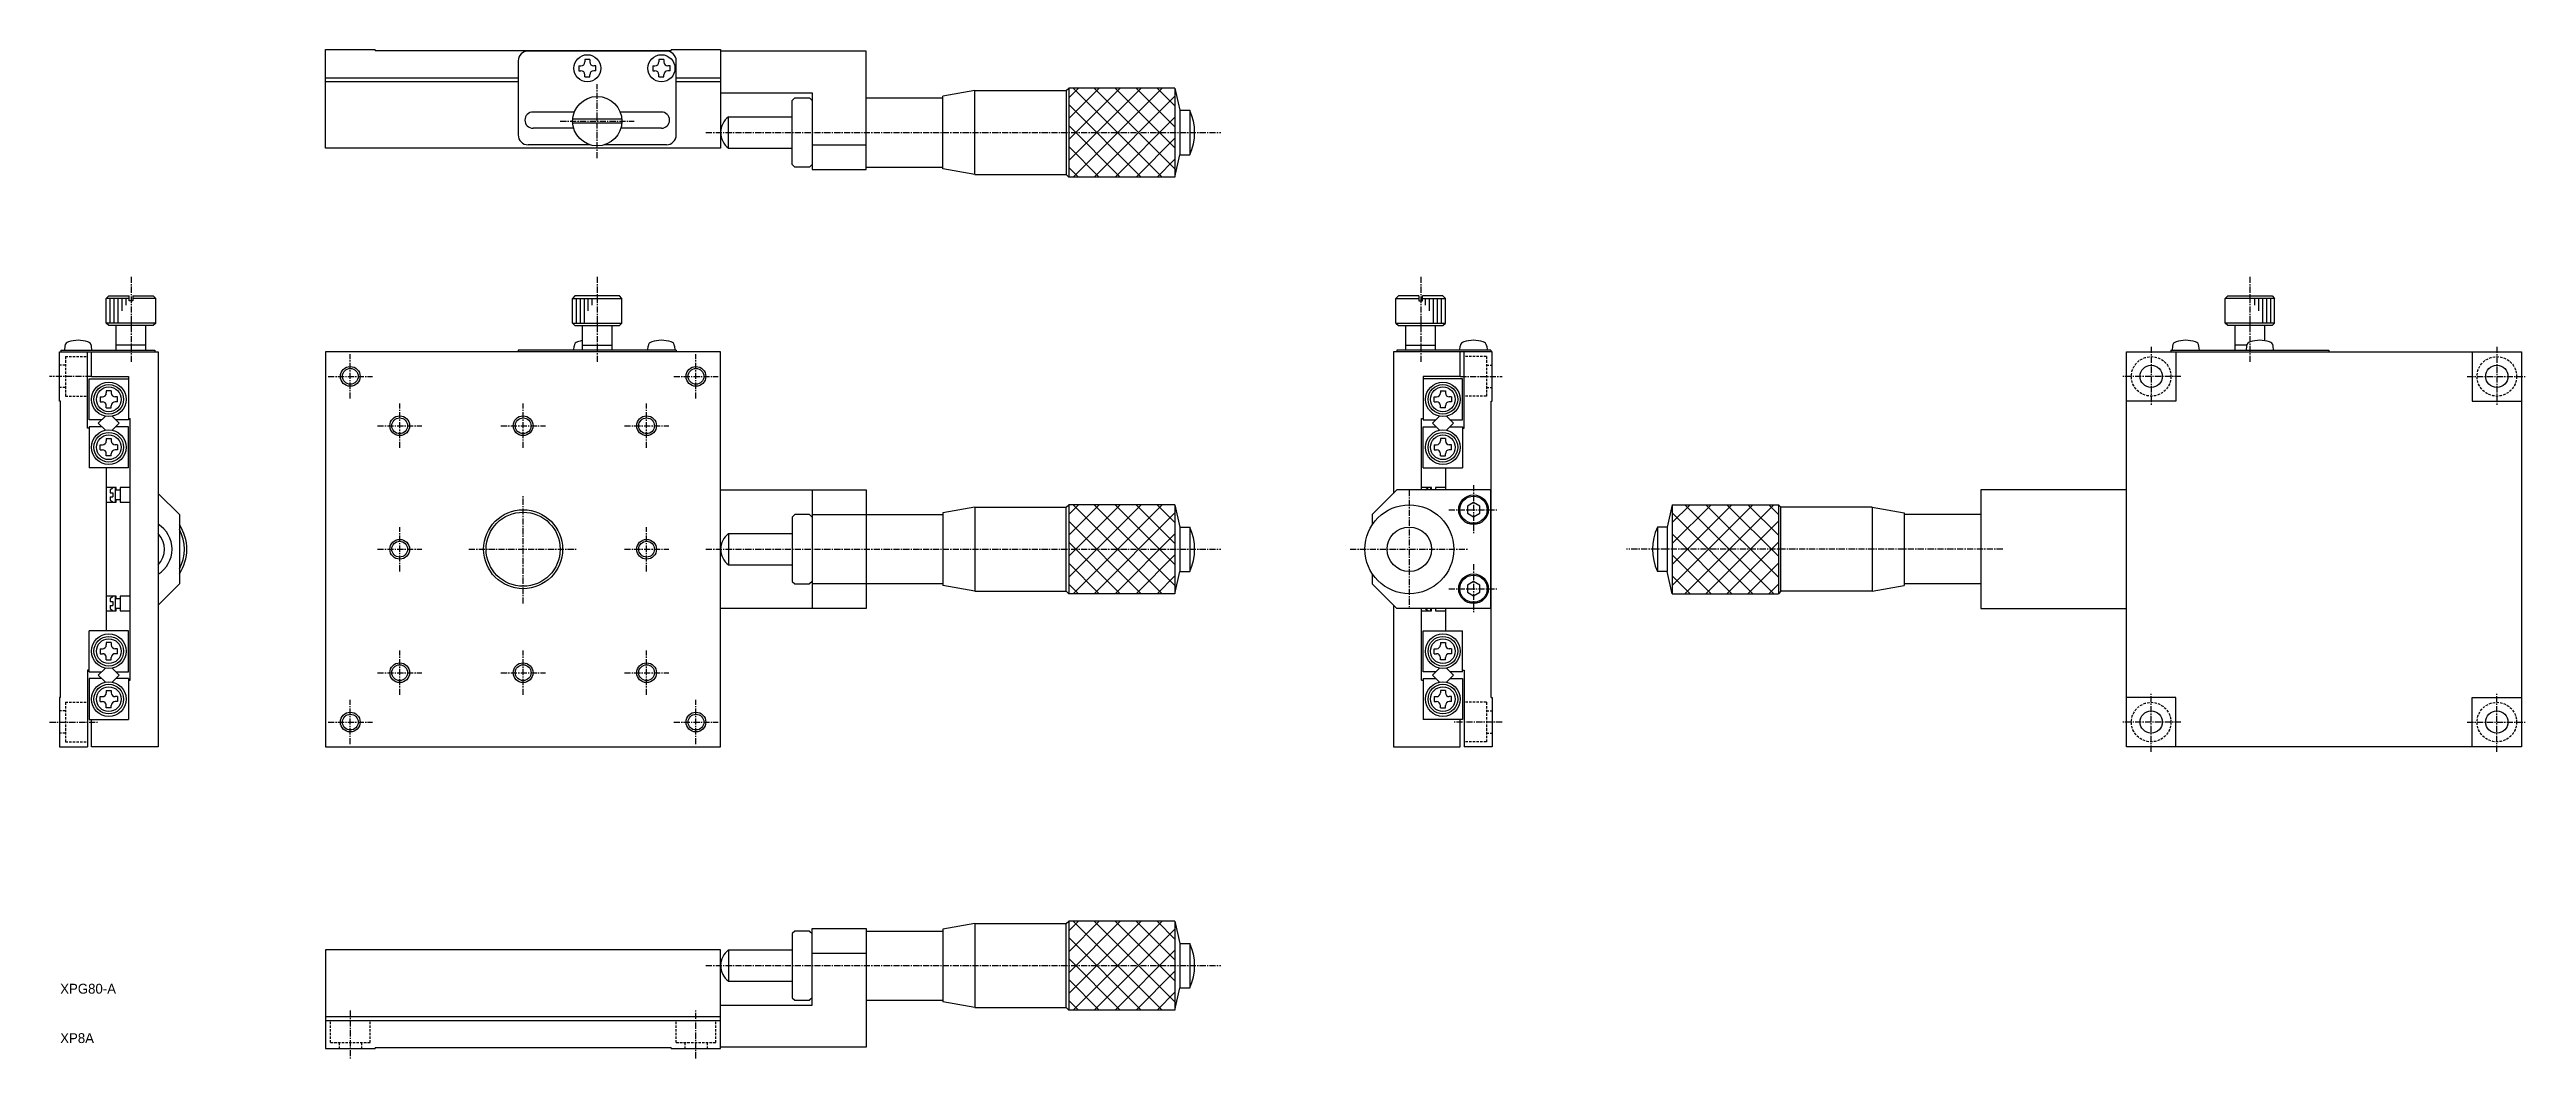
# Model space of a CAD drawing. Extents: x -237 to 265, y -12 to 192.
import ezdxf

# ---------------------------------------------------------------- set-up
doc = ezdxf.new("R2010")
doc.units = 0
doc.linetypes.add('CENTER', pattern=[2, 1.25, -0.25, 0.25, -0.25])
doc.linetypes.add('DASHED', pattern=[0.75, 0.5, -0.25])
doc.layers.get('0').update_dxf_attribs({"linetype": 'CONTINUOUS'})
doc.layers.add('CENTER', color=1, linetype='CENTER')

msp = doc.modelspace()

# ---------------------------------------------------------------- linework, layer by layer
at = {"color": 7, "linetype": 'CONTINUOUS'}
for p, q in [((-180.95, 172.47), (-180.95, 192.47)), ((-180.95, 192.47), (-170.95, 192.47)), ((-170.95, 192.27), (-170.95, 192.47)), ((-170.95, 192.27), (-110.95, 192.27)), ((-111.95, 192.17), (-139.95, 192.17)), ((-110.95, 192.47), (-100.95, 192.47)), ((-110.95, 192.47), (-110.95, 192.27)), ((-100.95, 192.47), (-100.95, 172.47)), ((-71.45, 192.17), (-100.95, 192.17)), ((-71.45, 168.17), (-71.45, 192.17)), ((-180.95, 186.77), (-141.95, 186.77)), ((-180.95, 185.97), (-141.95, 185.97)), ((-141.95, 190.17), (-141.95, 175.17)), ((-129.7, 189.17), (-129.7, 188.17)), ((-129.7, 189.17), (-129.25, 189.17)), ((-129.7, 188.17), (-129.25, 188.17)), ((-127.45, 190.42), (-128.45, 190.42)), ((-128.45, 190.42), (-128.45, 189.97)), ((-128.45, 186.92), (-128.45, 187.37)), ((-128.45, 186.92), (-127.45, 186.92)), ((-127.45, 190.42), (-127.45, 189.97)), ((-127.45, 186.92), (-127.45, 187.37)), ((-126.2, 189.17), (-126.65, 189.17)), ((-126.2, 188.17), (-126.65, 188.17)), ((-126.2, 188.17), (-126.2, 189.17)), ((-114.7, 189.17), (-114.7, 188.17)), ((-114.7, 189.17), (-114.25, 189.17)), ((-114.7, 188.17), (-114.25, 188.17)), ((-112.45, 190.42), (-113.45, 190.42)), ((-113.45, 190.42), (-113.45, 189.97)), ((-113.45, 186.92), (-113.45, 187.37)), ((-113.45, 186.92), (-112.45, 186.92)), ((-112.45, 190.42), (-112.45, 189.97)), ((-112.45, 186.92), (-112.45, 187.37)), ((-111.2, 189.17), (-111.65, 189.17)), ((-111.2, 188.17), (-111.65, 188.17)), ((-111.2, 188.17), (-111.2, 189.17)), ((-109.95, 175.17), (-109.95, 190.17)), ((-109.95, 186.77), (-100.95, 186.77)), ((-109.95, 185.97), (-100.95, 185.97)), ((-100.95, 183.67), (-82.45, 183.67)), ((-86.45, 182.17), (-85.95, 182.67)), ((-86.45, 169.17), (-86.45, 182.17)), ((-85.95, 182.67), (-82.95, 182.67)), ((-82.45, 182.17), (-82.95, 182.67)), ((-82.45, 183.67), (-82.45, 168.17)), ((-71.45, 182.67), (-55.95, 182.67)), ((-49.45, 184.17), (-55.95, 183.02)), ((-55.95, 168.31), (-55.95, 183.02)), ((-49.45, 184.17), (-30.95, 184.17)), ((-49.45, 167.17), (-49.45, 184.17)), ((-30.95, 184.16), (-30.45, 184.66)), ((-30.95, 184.17), (-30.95, 167.17)), ((-30.45, 184.66), (-30.45, 166.66)), ((-8.95, 184.66), (-30.45, 184.66)), ((-8.95, 184.66), (-8.95, 166.66)), ((-8.95, 184.66), (-7.95, 180.16)), ((-130.6, 179.82), (-138.95, 179.82)), ((-130.74, 176.52), (-138.95, 176.52)), ((-120.97, 178.37), (-130.94, 178.37)), ((-120.97, 177.57), (-130.94, 177.57)), ((-112.95, 179.82), (-121.31, 179.82)), ((-112.95, 176.52), (-121.17, 176.52)), ((-99.38, 172.49), (-99.38, 178.84)), ((-99.38, 178.84), (-86.45, 178.84)), ((-7.95, 180.16), (-7.95, 171.16)), ((-7.95, 180.16), (-5.95, 180.16)), ((-5.95, 180.16), (-5.95, 171.16)), ((-100.95, 172.47), (-180.95, 172.47)), ((-127.35, 173.17), (-139.95, 173.17)), ((-111.95, 173.17), (-124.55, 173.17)), ((-99.38, 172.49), (-86.45, 172.49)), ((-82.45, 173.17), (-71.45, 173.17)), ((-8.95, 166.66), (-7.95, 171.16)), ((-7.95, 171.16), (-5.95, 171.16)), ((-85.95, 168.67), (-86.45, 169.17)), ((-82.95, 168.67), (-85.95, 168.67)), ((-82.95, 168.67), (-82.45, 169.17)), ((-82.45, 168.17), (-71.45, 168.17)), ((-71.45, 168.67), (-55.95, 168.67)), ((-49.45, 167.17), (-55.95, 168.31)), ((-49.45, 167.17), (-30.95, 167.17)), ((-30.95, 167.16), (-30.45, 166.66)), ((-28.51, 166.66), (-30.45, 168.61)), ((-8.95, 166.66), (-30.45, 166.66)), ((-225.36, 142.09), (-224.86, 142.59)), ((-220.76, 142.09), (-225.36, 142.09)), ((-225.36, 137.09), (-225.36, 142.09)), ((-224.86, 142.59), (-220.76, 142.59)), ((-220.76, 141.59), (-220.76, 142.59)), ((-219.96, 141.59), (-220.76, 141.59)), ((-219.96, 142.59), (-219.96, 141.59)), ((-219.96, 142.59), (-215.86, 142.59)), ((-215.36, 142.09), (-219.96, 142.09)), ((-215.86, 142.59), (-215.36, 142.09)), ((-215.36, 137.09), (-215.36, 142.09)), ((-130.45, 142.59), (-130.95, 142.09)), ((-130.95, 142.09), (-120.95, 142.09)), ((-130.95, 137.09), (-130.95, 142.09)), ((-121.45, 142.59), (-130.45, 142.59)), ((-120.95, 142.09), (-121.45, 142.59)), ((-120.95, 137.09), (-120.95, 142.09)), ((36.31, 142.59), (35.81, 142.09)), ((35.81, 142.09), (40.41, 142.09)), ((35.81, 137.09), (35.81, 142.09)), ((40.41, 142.59), (36.31, 142.59)), ((40.41, 142.59), (40.41, 141.59)), ((40.41, 141.59), (41.21, 141.59)), ((41.21, 141.59), (41.21, 142.59)), ((45.31, 142.59), (41.21, 142.59)), ((41.21, 142.09), (45.81, 142.09)), ((45.81, 142.09), (45.31, 142.59)), ((45.81, 137.09), (45.81, 142.09)), ((203.75, 142.09), (204.25, 142.59)), ((213.75, 142.09), (203.75, 142.09)), ((203.75, 137.09), (203.75, 142.09)), ((204.25, 142.59), (213.25, 142.59)), ((213.25, 142.59), (213.75, 142.09)), ((213.75, 137.09), (213.75, 142.09)), ((-215.36, 137.09), (-225.36, 137.09)), ((-224.86, 136.59), (-225.36, 137.09)), ((-215.86, 136.59), (-224.86, 136.59)), ((-223.36, 131.59), (-223.36, 136.59)), ((-217.36, 131.59), (-217.36, 136.59)), ((-215.36, 137.09), (-215.86, 136.59)), ((-130.95, 137.09), (-120.95, 137.09)), ((-130.95, 137.09), (-130.45, 136.59)), ((-130.45, 136.59), (-121.45, 136.59)), ((-128.95, 131.59), (-128.95, 136.59)), ((-122.95, 131.59), (-122.95, 136.59)), ((-121.45, 136.59), (-120.95, 137.09)), ((35.81, 137.09), (45.81, 137.09)), ((35.81, 137.09), (36.31, 136.59)), ((36.31, 136.59), (45.31, 136.59)), ((37.81, 131.59), (37.81, 136.59)), ((43.81, 131.59), (43.81, 136.59)), ((45.31, 136.59), (45.81, 137.09)), ((213.75, 137.09), (203.75, 137.09)), ((204.25, 136.59), (203.75, 137.09)), ((213.25, 136.59), (204.25, 136.59)), ((205.75, 131.59), (205.75, 136.59)), ((211.75, 133.52), (211.75, 136.59)), ((213.75, 137.09), (213.25, 136.59)), ((-234.86, 131.29), (-214.86, 131.29)), ((-234.86, 121.29), (-234.86, 131.29)), ((-234.56, 131.59), (-234.56, 131.29)), ((-234.56, 131.59), (-215.56, 131.59)), ((-233.74, 132.44), (-233.81, 131.59)), ((-229.16, 115.79), (-229.16, 131.29)), ((-228.31, 131.59), (-228.38, 132.44)), ((-228.36, 126.29), (-228.36, 131.29)), ((-217.36, 132.59), (-223.36, 132.59)), ((-215.56, 131.59), (-215.56, 131.29)), ((-214.86, 131.29), (-214.86, 51.29)), ((-180.95, 131.29), (-180.95, 51.29)), ((-100.95, 131.29), (-180.95, 131.29)), ((-109.95, 131.59), (-141.95, 131.59)), ((-141.95, 131.59), (-141.95, 131.29)), ((-130.7, 131.59), (-130.63, 132.44)), ((-128.95, 132.59), (-122.95, 132.59)), ((-115.7, 131.59), (-115.63, 132.44)), ((-110.28, 132.44), (-110.2, 131.59)), ((-109.95, 131.59), (-109.95, 131.29)), ((-100.95, 51.29), (-100.95, 131.29)), ((35.31, 131.29), (35.31, 102.59)), ((55.31, 131.29), (35.31, 131.29)), ((36.01, 131.59), (36.01, 131.29)), ((55.01, 131.59), (36.01, 131.59)), ((37.81, 132.59), (43.81, 132.59)), ((48.76, 131.59), (48.83, 132.44)), ((48.81, 126.29), (48.81, 131.29)), ((49.61, 115.79), (49.61, 131.29)), ((54.18, 132.44), (54.26, 131.59)), ((55.01, 131.59), (55.01, 131.29)), ((55.31, 121.29), (55.31, 131.29)), ((183.75, 131.29), (263.75, 131.29)), ((183.75, 51.29), (183.75, 131.29)), ((192.75, 131.59), (224.75, 131.59)), ((192.75, 131.59), (192.75, 131.29)), ((193.07, 132.44), (193, 131.59)), ((193.75, 131.29), (193.75, 121.29)), ((198.5, 131.59), (198.42, 132.44)), ((208.1, 132.59), (205.75, 132.59)), ((208.07, 132.44), (208, 131.59)), ((213.5, 131.59), (213.42, 132.44)), ((224.75, 131.59), (224.75, 131.29)), ((253.75, 131.29), (253.75, 121.29)), ((263.75, 131.29), (263.75, 51.29)), ((-228.86, 117.49), (-228.86, 125.79)), ((-228.86, 125.79), (-220.86, 125.79)), ((-228.36, 126.29), (-220.86, 126.29)), ((-220.86, 126.29), (-220.86, 117.49)), ((48.81, 126.29), (41.31, 126.29)), ((41.31, 126.29), (41.31, 117.49)), ((49.31, 125.79), (41.31, 125.79)), ((49.31, 117.49), (49.31, 125.79)), ((-234.66, 121.29), (-234.86, 121.29)), ((-234.66, 61.29), (-234.66, 121.29)), ((-226.61, 122.14), (-226.61, 121.14)), ((-226.61, 122.14), (-226.16, 122.14)), ((-226.61, 121.14), (-226.16, 121.14)), ((-224.36, 123.39), (-225.36, 123.39)), ((-225.36, 123.39), (-225.36, 122.94)), ((-224.36, 123.39), (-224.36, 122.94)), ((-223.11, 122.14), (-223.56, 122.14)), ((-223.11, 121.14), (-223.56, 121.14)), ((-223.11, 121.14), (-223.11, 122.14)), ((43.56, 121.14), (43.56, 122.14)), ((43.56, 122.14), (44.01, 122.14)), ((43.56, 121.14), (44.01, 121.14)), ((44.81, 123.39), (45.81, 123.39)), ((44.81, 123.39), (44.81, 122.94)), ((45.81, 123.39), (45.81, 122.94)), ((47.06, 122.14), (46.61, 122.14)), ((47.06, 121.14), (46.61, 121.14)), ((47.06, 122.14), (47.06, 121.14)), ((55.11, 121.29), (55.31, 121.29)), ((55.11, 61.29), (55.11, 121.29)), ((193.75, 121.29), (183.75, 121.29)), ((253.75, 121.29), (263.75, 121.29)), ((-228.86, 115.79), (-229.16, 115.79)), ((-226.28, 117.49), (-228.86, 117.49)), ((-226.28, 116.09), (-228.86, 116.09)), ((-228.86, 116.09), (-228.86, 107.79)), ((-226.98, 116.79), (-225.56, 118.21)), ((-225.56, 115.37), (-226.98, 116.79)), ((-225.36, 119.89), (-225.36, 120.34)), ((-225.36, 119.89), (-224.36, 119.89)), ((-224.36, 119.89), (-224.36, 120.34)), ((-224.16, 118.21), (-222.74, 116.79)), ((-222.74, 116.79), (-224.16, 115.37)), ((-220.86, 117.49), (-223.44, 117.49)), ((-220.86, 116.09), (-223.44, 116.09)), ((-220.86, 117.79), (-220.56, 117.79)), ((-220.86, 107.79), (-220.86, 116.09)), ((-220.56, 64.79), (-220.56, 117.79)), ((41.01, 117.79), (41.31, 117.79)), ((41.01, 103.29), (41.01, 117.79)), ((41.31, 117.49), (43.88, 117.49)), ((41.31, 116.09), (43.88, 116.09)), ((41.31, 107.79), (41.31, 116.09)), ((44.6, 118.21), (43.18, 116.79)), ((43.18, 116.79), (44.6, 115.37)), ((44.81, 119.89), (44.81, 120.34)), ((45.81, 119.89), (44.81, 119.89)), ((45.81, 119.89), (45.81, 120.34)), ((47.43, 116.79), (46.01, 118.21)), ((46.01, 115.37), (47.43, 116.79)), ((46.73, 117.49), (49.31, 117.49)), ((46.73, 116.09), (49.31, 116.09)), ((49.31, 116.09), (49.31, 107.79)), ((49.31, 115.79), (49.61, 115.79)), ((-226.61, 111.44), (-226.61, 112.44)), ((-226.61, 112.44), (-226.16, 112.44)), ((-226.61, 111.44), (-226.16, 111.44)), ((-225.36, 113.69), (-224.36, 113.69)), ((-225.36, 113.69), (-225.36, 113.24)), ((-225.36, 110.19), (-225.36, 110.64)), ((-224.36, 113.69), (-224.36, 113.24)), ((-224.36, 110.19), (-224.36, 110.64)), ((-223.11, 112.44), (-223.56, 112.44)), ((-223.11, 111.44), (-223.56, 111.44)), ((-223.11, 112.44), (-223.11, 111.44)), ((43.56, 112.44), (43.56, 111.44)), ((43.56, 112.44), (44.01, 112.44)), ((43.56, 111.44), (44.01, 111.44)), ((45.81, 113.69), (44.81, 113.69)), ((44.81, 113.69), (44.81, 113.24)), ((44.81, 110.19), (44.81, 110.64)), ((45.81, 113.69), (45.81, 113.24)), ((45.81, 110.19), (45.81, 110.64)), ((47.06, 112.44), (46.61, 112.44)), ((47.06, 111.44), (46.61, 111.44)), ((47.06, 111.44), (47.06, 112.44)), ((-220.86, 107.79), (-228.86, 107.79)), ((-224.36, 110.19), (-225.36, 110.19)), ((-225.36, 107.79), (-225.36, 74.79)), ((41.31, 107.79), (49.31, 107.79)), ((44.81, 110.19), (45.81, 110.19)), ((45.81, 107.79), (45.81, 103.29)), ((-223.36, 103.79), (-225.36, 103.79)), ((-225.36, 100.79), (-223.36, 100.79)), ((-224.56, 103.29), (-224.06, 103.79)), ((-224.56, 103.29), (-224.56, 102.69)), ((-224.56, 102.69), (-224.06, 102.69)), ((-224.56, 101.89), (-224.56, 101.29)), ((-224.56, 101.89), (-224.06, 101.89)), ((-224.56, 101.29), (-224.06, 100.79)), ((-224.06, 102.69), (-224.06, 101.89)), ((-223.56, 103.79), (-223.56, 100.79)), ((-223.56, 103.29), (-222.56, 103.29)), ((-222.56, 101.29), (-223.56, 101.29)), ((-223.36, 103.29), (-223.36, 103.79)), ((-223.36, 100.79), (-223.36, 101.29)), ((-220.56, 103.79), (-222.56, 103.79)), ((-222.56, 103.79), (-222.56, 100.79)), ((-222.56, 100.79), (-220.56, 100.79)), ((-214.86, 102.59), (-210.56, 98.29)), ((-100.95, 103.29), (-71.45, 103.29)), ((-82.45, 103.29), (-82.45, 79.29)), ((-71.45, 103.29), (-71.45, 79.29)), ((36.01, 103.29), (31.01, 98.29)), ((55.01, 103.29), (36.01, 103.29)), ((43.01, 103.79), (41.01, 103.79)), ((41.81, 103.29), (42.31, 103.79)), ((42.81, 103.79), (42.81, 103.29)), ((43.01, 103.29), (43.01, 103.79)), ((45.81, 103.79), (43.81, 103.79)), ((43.81, 103.79), (43.81, 103.29)), ((51.51, 100.74), (50.26, 100.01)), ((52.76, 100.01), (51.51, 100.74)), ((55.01, 79.29), (55.01, 103.29)), ((154.25, 103.29), (154.25, 79.29)), ((183.75, 103.29), (154.25, 103.29)), ((-210.56, 98.29), (-210.56, 84.29)), ((-85.95, 98.29), (-86.45, 97.79)), ((-86.45, 97.79), (-86.45, 84.79)), ((-82.95, 98.29), (-85.95, 98.29)), ((-82.95, 98.29), (-82.45, 97.79)), ((-82.45, 98.29), (-55.95, 98.29)), ((-49.45, 99.79), (-55.95, 98.65)), ((-55.95, 98.65), (-55.95, 83.94)), ((-49.45, 99.79), (-30.95, 99.79)), ((-49.45, 99.79), (-49.45, 82.79)), ((-30.95, 99.79), (-30.45, 100.29)), ((-30.95, 82.79), (-30.95, 99.79)), ((-30.45, 100.29), (-30.45, 82.29)), ((-8.95, 100.29), (-30.45, 100.29)), ((-8.95, 100.29), (-8.95, 82.29)), ((-8.95, 100.29), (-7.95, 95.79)), ((-7.95, 95.79), (-7.95, 86.79)), ((-7.95, 95.79), (-5.95, 95.79)), ((-5.95, 95.79), (-5.95, 86.79)), ((31.01, 98.29), (31.01, 96.27)), ((50.26, 100.01), (50.26, 98.57)), ((50.26, 98.57), (51.51, 97.85)), ((51.51, 97.85), (52.76, 98.57)), ((52.76, 98.57), (52.76, 100.01)), ((88.75, 95.79), (88.75, 86.79)), ((90.75, 95.79), (88.75, 95.79)), ((91.75, 100.29), (90.75, 95.79)), ((90.75, 95.79), (90.75, 86.79)), ((91.75, 100.29), (91.75, 82.29)), ((91.75, 100.29), (113.25, 100.29)), ((113.25, 100.29), (113.25, 82.29)), ((113.75, 99.79), (113.25, 100.29)), ((113.75, 82.79), (113.75, 99.79)), ((132.25, 99.79), (113.75, 99.79)), ((132.25, 99.79), (132.25, 82.79)), ((132.25, 99.79), (138.75, 98.65)), ((138.75, 98.65), (138.75, 83.94)), ((154.25, 98.29), (138.75, 98.29)), ((-99.38, 94.47), (-99.38, 88.12)), ((-99.38, 94.47), (-86.45, 94.47)), ((-99.38, 88.12), (-86.45, 88.12)), ((-8.95, 82.29), (-7.95, 86.79)), ((-7.95, 86.79), (-5.95, 86.79)), ((31.01, 86.32), (31.01, 84.29)), ((90.75, 86.79), (88.75, 86.79)), ((91.75, 82.29), (90.75, 86.79)), ((-223.36, 81.79), (-225.36, 81.79)), ((-224.56, 81.29), (-224.06, 81.79)), ((-224.56, 81.29), (-224.56, 80.69)), ((-224.56, 80.69), (-224.06, 80.69)), ((-224.06, 80.69), (-224.06, 79.89)), ((-223.56, 81.79), (-223.56, 78.79)), ((-223.56, 81.29), (-222.56, 81.29)), ((-223.36, 81.29), (-223.36, 81.79)), ((-220.56, 81.79), (-222.56, 81.79)), ((-222.56, 81.79), (-222.56, 78.79)), ((-210.56, 84.29), (-214.86, 79.99)), ((-86.45, 84.79), (-85.95, 84.29)), ((-85.95, 84.29), (-82.95, 84.29)), ((-82.45, 84.79), (-82.95, 84.29)), ((-55.95, 84.29), (-82.45, 84.29)), ((-49.45, 82.79), (-55.95, 83.94)), ((-49.45, 82.79), (-30.95, 82.79)), ((-30.95, 82.79), (-30.45, 82.29)), ((-8.95, 82.29), (-30.45, 82.29)), ((31.01, 84.29), (36.01, 79.29)), ((51.51, 84.74), (50.26, 84.01)), ((50.26, 84.01), (50.26, 82.57)), ((50.26, 82.57), (51.51, 81.85)), ((52.76, 84.01), (51.51, 84.74)), ((51.51, 81.85), (52.76, 82.57)), ((52.76, 82.57), (52.76, 84.01)), ((91.75, 82.29), (113.25, 82.29)), ((113.75, 82.79), (113.25, 82.29)), ((132.25, 82.79), (113.75, 82.79)), ((132.25, 82.79), (138.75, 83.94)), ((154.25, 84.29), (138.75, 84.29)), ((-225.36, 78.79), (-223.36, 78.79)), ((-224.56, 79.89), (-224.56, 79.29)), ((-224.56, 79.89), (-224.06, 79.89)), ((-224.56, 79.29), (-224.06, 78.79)), ((-222.56, 79.29), (-223.56, 79.29)), ((-223.36, 78.79), (-223.36, 79.29)), ((-222.56, 78.79), (-220.56, 78.79)), ((-71.45, 79.29), (-100.95, 79.29)), ((35.31, 79.99), (35.31, 51.29)), ((55.01, 79.29), (36.01, 79.29)), ((41.01, 64.79), (41.01, 79.29)), ((41.01, 78.79), (43.01, 78.79)), ((41.81, 79.29), (42.31, 78.79)), ((42.81, 79.29), (42.81, 78.79)), ((43.01, 78.79), (43.01, 79.29)), ((43.81, 79.29), (43.81, 78.79)), ((43.81, 78.79), (45.81, 78.79)), ((45.81, 79.29), (45.81, 74.79)), ((154.25, 79.29), (183.75, 79.29)), ((-228.86, 66.49), (-228.86, 74.79)), ((-220.86, 74.79), (-228.86, 74.79)), ((-226.61, 71.14), (-226.61, 70.14)), ((-226.61, 71.14), (-226.16, 71.14)), ((-224.36, 72.39), (-225.36, 72.39)), ((-225.36, 72.39), (-225.36, 71.94)), ((-224.36, 72.39), (-224.36, 71.94)), ((-223.11, 71.14), (-223.56, 71.14)), ((-223.11, 70.14), (-223.11, 71.14)), ((-220.86, 66.49), (-220.86, 74.79)), ((41.31, 66.49), (41.31, 74.79)), ((41.31, 74.79), (49.31, 74.79)), ((43.56, 70.14), (43.56, 71.14)), ((43.56, 71.14), (44.01, 71.14)), ((44.81, 72.39), (45.81, 72.39)), ((44.81, 72.39), (44.81, 71.94)), ((45.81, 72.39), (45.81, 71.94)), ((47.06, 71.14), (46.61, 71.14)), ((47.06, 71.14), (47.06, 70.14)), ((49.31, 66.49), (49.31, 74.79)), ((-228.86, 66.79), (-229.16, 66.79)), ((-229.16, 66.79), (-229.16, 51.29)), ((-228.86, 66.49), (-226.28, 66.49)), ((-225.56, 67.21), (-226.98, 65.79)), ((-226.98, 65.79), (-225.56, 64.37)), ((-226.61, 70.14), (-226.16, 70.14)), ((-225.36, 68.89), (-225.36, 69.34)), ((-225.36, 68.89), (-224.36, 68.89)), ((-224.36, 68.89), (-224.36, 69.34)), ((-222.74, 65.79), (-224.16, 67.21)), ((-224.16, 64.37), (-222.74, 65.79)), ((-223.11, 70.14), (-223.56, 70.14)), ((-223.44, 66.49), (-220.86, 66.49)), ((43.88, 66.49), (41.31, 66.49)), ((43.18, 65.79), (44.6, 67.21)), ((44.6, 64.37), (43.18, 65.79)), ((43.56, 70.14), (44.01, 70.14)), ((44.81, 68.89), (44.81, 69.34)), ((45.81, 68.89), (44.81, 68.89)), ((45.81, 68.89), (45.81, 69.34)), ((46.01, 67.21), (47.43, 65.79)), ((47.43, 65.79), (46.01, 64.37)), ((47.06, 70.14), (46.61, 70.14)), ((49.31, 66.49), (46.73, 66.49)), ((49.31, 66.79), (49.61, 66.79)), ((49.61, 66.79), (49.61, 51.29)), ((-234.86, 61.29), (-234.86, 51.29)), ((-234.66, 61.29), (-234.86, 61.29)), ((-226.28, 65.09), (-228.86, 65.09)), ((-228.86, 65.09), (-228.86, 56.79)), ((-226.61, 60.44), (-226.61, 61.44)), ((-226.61, 61.44), (-226.16, 61.44)), ((-226.61, 60.44), (-226.16, 60.44)), ((-225.36, 62.69), (-224.36, 62.69)), ((-225.36, 62.69), (-225.36, 62.24)), ((-224.36, 62.69), (-224.36, 62.24)), ((-223.11, 61.44), (-223.56, 61.44)), ((-223.11, 60.44), (-223.56, 60.44)), ((-220.86, 65.09), (-223.44, 65.09)), ((-223.11, 61.44), (-223.11, 60.44)), ((-220.86, 65.09), (-220.86, 56.79)), ((-220.86, 64.79), (-220.56, 64.79)), ((41.01, 64.79), (41.31, 64.79)), ((41.31, 65.09), (43.88, 65.09)), ((41.31, 65.09), (41.31, 56.79)), ((43.56, 61.44), (43.56, 60.44)), ((43.56, 61.44), (44.01, 61.44)), ((43.56, 60.44), (44.01, 60.44)), ((45.81, 62.69), (44.81, 62.69)), ((44.81, 62.69), (44.81, 62.24)), ((45.81, 62.69), (45.81, 62.24)), ((47.06, 61.44), (46.61, 61.44)), ((47.06, 60.44), (46.61, 60.44)), ((46.73, 65.09), (49.31, 65.09)), ((47.06, 60.44), (47.06, 61.44)), ((49.31, 65.09), (49.31, 56.79)), ((55.11, 61.29), (55.31, 61.29)), ((55.31, 61.29), (55.31, 51.29)), ((193.75, 61.29), (183.75, 61.29)), ((193.75, 51.29), (193.75, 61.29)), ((253.75, 61.29), (263.75, 61.29)), ((253.75, 51.29), (253.75, 61.29)), ((-228.86, 56.79), (-220.86, 56.79)), ((-228.36, 51.29), (-228.36, 56.79)), ((-225.36, 59.19), (-225.36, 59.64)), ((-224.36, 59.19), (-225.36, 59.19)), ((-224.36, 59.19), (-224.36, 59.64)), ((49.31, 56.79), (41.31, 56.79)), ((44.81, 59.19), (44.81, 59.64)), ((44.81, 59.19), (45.81, 59.19)), ((45.81, 59.19), (45.81, 59.64)), ((48.81, 51.29), (48.81, 56.79)), ((-234.86, 51.29), (-229.16, 51.29)), ((-214.86, 51.29), (-228.36, 51.29)), ((-180.95, 51.29), (-100.95, 51.29)), ((35.31, 51.29), (48.81, 51.29)), ((55.31, 51.29), (49.61, 51.29)), ((263.75, 51.29), (183.75, 51.29)), ((-49.45, 15.48), (-55.95, 14.34)), ((-49.45, 15.48), (-30.95, 15.48)), ((-49.45, 15.48), (-49.45, -1.52)), ((-30.95, 15.48), (-30.45, 15.98)), ((-30.95, -1.52), (-30.95, 15.48)), ((-30.45, 15.98), (-30.45, -2.02)), ((-8.95, 15.98), (-30.45, 15.98)), ((-8.95, 15.98), (-8.95, -2.02)), ((-8.95, 15.98), (-7.95, 11.48)), ((-180.95, 10.18), (-180.95, -9.82)), ((-100.95, 10.18), (-180.95, 10.18)), ((-100.95, -9.82), (-100.95, 10.18)), ((-99.38, 10.16), (-99.38, 3.81)), ((-99.38, 10.16), (-86.45, 10.16)), ((-85.95, 13.98), (-86.45, 13.48)), ((-86.45, 13.48), (-86.45, 0.48)), ((-82.95, 13.98), (-85.95, 13.98)), ((-82.95, 13.98), (-82.45, 13.48)), ((-82.45, -1.02), (-82.45, 14.48)), ((-82.45, 14.48), (-71.45, 14.48)), ((-71.45, 14.48), (-71.45, -9.52)), ((-71.45, 13.98), (-55.95, 13.98)), ((-55.95, 14.34), (-55.95, -0.37)), ((-7.95, 11.48), (-7.95, 2.48)), ((-7.95, 11.48), (-5.95, 11.48)), ((-5.95, 11.48), (-5.95, 2.48)), ((-82.45, 9.48), (-71.45, 9.48)), ((-99.38, 3.81), (-86.45, 3.81)), ((-86.45, 0.48), (-85.95, -0.02)), ((-82.45, 0.48), (-82.95, -0.02)), ((-8.95, -2.02), (-7.95, 2.48)), ((-7.95, 2.48), (-5.95, 2.48)), ((-180.95, -3.32), (-100.95, -3.32)), ((-180.95, -4.12), (-100.95, -4.12)), ((-100.95, -1.02), (-82.45, -1.02)), ((-85.95, -0.02), (-82.95, -0.02)), ((-71.45, -0.02), (-55.95, -0.02)), ((-49.45, -1.52), (-55.95, -0.37)), ((-49.45, -1.52), (-30.95, -1.52)), ((-30.95, -1.52), (-30.45, -2.02)), ((-8.95, -2.02), (-30.45, -2.02)), ((-180.95, -9.82), (-170.95, -9.82)), ((-170.95, -9.62), (-170.95, -9.82)), ((-170.95, -9.62), (-110.95, -9.62)), ((-110.95, -9.82), (-110.95, -9.62)), ((-110.95, -9.82), (-100.95, -9.82)), ((-71.45, -9.52), (-100.95, -9.52))]:
    msp.add_line(p, q, dxfattribs=at)
at = {"color": 3, "linetype": 'CONTINUOUS'}
for p, q in [((-30.45, 182.72), (-28.51, 184.66)), ((-30.45, 178.48), (-24.27, 184.66)), ((-30.45, 174.24), (-20.03, 184.66)), ((-30.45, 170), (-15.78, 184.66)), ((-15.78, 166.66), (-30.45, 181.33)), ((-11.54, 166.66), (-29.54, 184.66)), ((-29.54, 166.66), (-11.54, 184.66)), ((-8.95, 168.32), (-25.3, 184.66)), ((-25.3, 166.66), (-8.95, 183.01)), ((-8.95, 172.56), (-21.05, 184.66)), ((-8.95, 176.8), (-16.81, 184.66)), ((-8.95, 181.05), (-12.57, 184.66)), ((-20.03, 166.66), (-30.45, 177.09)), ((-21.05, 166.66), (-8.95, 178.77)), ((-24.27, 166.66), (-30.45, 172.85)), ((-16.81, 166.66), (-8.95, 174.52)), ((-12.57, 166.66), (-8.95, 170.28)), ((-224.56, 137.09), (-224.56, 142.09)), ((-223.76, 137.09), (-223.76, 142.09)), ((-222.96, 137.09), (-222.96, 142.09)), ((-222.16, 139.59), (-222.16, 142.09)), ((-221.36, 140.72), (-221.36, 142.09)), ((-130.15, 137.09), (-130.15, 142.09)), ((-129.35, 137.09), (-129.35, 142.09)), ((-128.55, 137.09), (-128.55, 142.09)), ((-127.75, 139.59), (-127.75, 142.09)), ((-126.95, 140.72), (-126.95, 142.09)), ((41.81, 140.72), (41.81, 142.09)), ((42.61, 139.59), (42.61, 142.09)), ((43.41, 137.09), (43.41, 142.09)), ((44.21, 137.09), (44.21, 142.09)), ((45.01, 137.09), (45.01, 142.09)), ((209.75, 140.72), (209.75, 142.09)), ((210.55, 139.59), (210.55, 142.09)), ((211.35, 137.09), (211.35, 142.09)), ((212.15, 137.09), (212.15, 142.09)), ((212.95, 137.09), (212.95, 142.09)), ((-30.45, 98.35), (-28.51, 100.29)), ((-30.45, 94.11), (-24.27, 100.29)), ((-30.45, 89.87), (-20.03, 100.29)), ((-30.45, 85.62), (-15.78, 100.29)), ((-15.78, 82.29), (-30.45, 96.96)), ((-11.54, 82.29), (-29.54, 100.29)), ((-29.54, 82.29), (-11.54, 100.29)), ((-8.95, 83.95), (-25.3, 100.29)), ((-25.3, 82.29), (-8.95, 98.64)), ((-8.95, 88.19), (-21.05, 100.29)), ((-8.95, 92.43), (-16.81, 100.29)), ((-8.95, 96.67), (-12.57, 100.29)), ((91.75, 96.67), (95.36, 100.29)), ((91.75, 92.43), (99.61, 100.29)), ((91.75, 88.19), (103.85, 100.29)), ((91.75, 83.95), (108.09, 100.29)), ((108.09, 82.29), (91.75, 98.64)), ((94.33, 82.29), (112.33, 100.29)), ((112.33, 82.29), (94.33, 100.29)), ((113.25, 85.62), (98.58, 100.29)), ((98.58, 82.29), (113.25, 96.96)), ((113.25, 89.87), (102.82, 100.29)), ((113.25, 94.11), (107.06, 100.29)), ((113.25, 98.35), (111.31, 100.29)), ((-20.03, 82.29), (-30.45, 92.72)), ((-21.05, 82.29), (-8.95, 94.39)), ((103.85, 82.29), (91.75, 94.39)), ((102.82, 82.29), (113.25, 92.72)), ((-24.27, 82.29), (-30.45, 88.48)), ((-16.81, 82.29), (-8.95, 90.15)), ((-12.57, 82.29), (-8.95, 85.91)), ((99.61, 82.29), (91.75, 90.15)), ((95.36, 82.29), (91.75, 85.91)), ((107.06, 82.29), (113.25, 88.48)), ((-28.51, 82.29), (-30.45, 84.23)), ((111.31, 82.29), (113.25, 84.23)), ((-30.45, 14.04), (-28.51, 15.98)), ((-30.45, 9.8), (-24.27, 15.98)), ((-30.45, 5.55), (-20.03, 15.98)), ((-30.45, 1.31), (-15.78, 15.98)), ((-29.54, -2.02), (-11.54, 15.98)), ((-11.54, -2.02), (-29.54, 15.98)), ((-8.95, -0.37), (-25.3, 15.98)), ((-8.95, 3.88), (-21.05, 15.98)), ((-8.95, 8.12), (-16.81, 15.98)), ((-8.95, 12.36), (-12.57, 15.98)), ((-15.78, -2.02), (-30.45, 12.65)), ((-25.3, -2.02), (-8.95, 14.33)), ((-21.05, -2.02), (-8.95, 10.08)), ((-20.03, -2.02), (-30.45, 8.41)), ((-16.81, -2.02), (-8.95, 5.84)), ((-24.27, -2.02), (-30.45, 4.16)), ((-12.57, -2.02), (-8.95, 1.6)), ((-28.51, -2.02), (-30.45, -0.08))]:
    msp.add_line(p, q, dxfattribs=at)
at = {"color": 3, "linetype": 'DASHED'}
for p, q in [((-233.66, 128.54), (-234.86, 128.54)), ((-233.66, 130.29), (-229.16, 130.29)), ((-233.66, 130.29), (-233.66, 122.29)), ((54.11, 130.29), (49.61, 130.29)), ((54.11, 130.29), (54.11, 122.29)), ((54.11, 128.54), (55.31, 128.54)), ((-233.66, 124.04), (-234.86, 124.04)), ((-233.66, 122.29), (-229.16, 122.29)), ((54.11, 122.29), (49.61, 122.29)), ((54.11, 124.04), (55.31, 124.04)), ((-233.66, 60.29), (-229.16, 60.29)), ((-233.66, 60.29), (-233.66, 52.29)), ((54.11, 60.29), (49.61, 60.29)), ((54.11, 60.29), (54.11, 52.29)), ((-233.66, 58.54), (-234.86, 58.54)), ((54.11, 58.54), (55.31, 58.54)), ((-233.66, 54.04), (-234.86, 54.04)), ((-233.66, 52.29), (-229.16, 52.29)), ((54.11, 52.29), (49.61, 52.29)), ((54.11, 54.04), (55.31, 54.04)), ((-179.95, -8.62), (-179.95, -4.12)), ((-171.95, -8.62), (-171.95, -4.12)), ((-109.95, -8.62), (-109.95, -4.12)), ((-101.95, -8.62), (-101.95, -4.12)), ((-179.95, -8.62), (-171.95, -8.62)), ((-178.2, -8.62), (-178.2, -9.82)), ((-173.7, -8.62), (-173.7, -9.82)), ((-109.95, -8.62), (-101.95, -8.62)), ((-108.2, -8.62), (-108.2, -9.82)), ((-103.7, -8.62), (-103.7, -9.82))]:
    msp.add_line(p, q, dxfattribs=at)
at = {"color": 7, "linetype": 'CONTINUOUS'}
for centre, radius in [((-127.95, 188.67), 2.75), ((-112.95, 188.67), 2.75), ((-125.95, 177.97), 5), ((-175.95, 126.29), 1.6), ((-105.95, 126.29), 1.6), ((188.75, 126.29), 2.25), ((258.75, 126.29), 2.25), ((-224.86, 121.64), 3.5), ((-224.86, 121.64), 3), ((-224.86, 121.64), 2.5), ((45.31, 121.64), 3.5), ((45.31, 121.64), 3), ((45.31, 121.64), 2.5), ((-224.86, 111.94), 3.5), ((-165.95, 116.29), 1.6), ((-140.95, 116.29), 1.6), ((-115.95, 116.29), 1.6), ((45.31, 111.94), 3.5), ((-224.86, 111.94), 3), ((-224.86, 111.94), 2.5), ((45.31, 111.94), 3), ((45.31, 111.94), 2.5), ((51.51, 99.29), 3), ((51.51, 99.29), 2.75), ((-140.95, 91.29), 7.5), ((38.51, 91.29), 9), ((38.51, 91.29), 4.5), ((-165.95, 91.29), 1.6), ((-115.95, 91.29), 1.6), ((51.51, 83.29), 3), ((51.51, 83.29), 2.75), ((-224.86, 70.64), 3.5), ((-224.86, 70.64), 3), ((-224.86, 70.64), 2.5), ((45.31, 70.64), 3.5), ((45.31, 70.64), 3), ((45.31, 70.64), 2.5), ((-165.95, 66.29), 1.6), ((-140.95, 66.29), 1.6), ((-115.95, 66.29), 1.6), ((-224.86, 60.94), 3.5), ((-224.86, 60.94), 3), ((-224.86, 60.94), 2.5), ((45.31, 60.94), 3.5), ((45.31, 60.94), 3), ((45.31, 60.94), 2.5), ((-175.95, 56.29), 1.6), ((-105.95, 56.29), 1.6), ((188.75, 56.29), 2.25), ((258.75, 56.29), 2.25)]:
    msp.add_circle(centre, radius, dxfattribs=at)
at = {"color": 3, "linetype": 'CONTINUOUS'}
for centre, radius in [((-175.95, 126.29), 2), ((-105.95, 126.29), 2), ((-165.95, 116.29), 2), ((-140.95, 116.29), 2), ((-115.95, 116.29), 2), ((-140.95, 91.29), 8), ((-165.95, 91.29), 2), ((-115.95, 91.29), 2), ((-165.95, 66.29), 2), ((-140.95, 66.29), 2), ((-115.95, 66.29), 2), ((-175.95, 56.29), 2), ((-105.95, 56.29), 2)]:
    msp.add_circle(centre, radius, dxfattribs=at)
at = {"color": 3, "linetype": 'DASHED'}
for centre in [(188.75, 126.29), (258.75, 126.29), (188.75, 56.29), (258.75, 56.29)]:
    msp.add_circle(centre, 4, dxfattribs=at)
at = {"color": 7, "linetype": 'CONTINUOUS'}
for centre, radius, start, end in [((-139.95, 190.17), 2, 90, 180), ((-111.95, 190.17), 2, 0, 90), ((-129.25, 189.97), 0.8, 270, 0), ((-129.25, 187.37), 0.8, 0, 90), ((-126.65, 189.97), 0.8, 180, 270), ((-126.65, 187.37), 0.8, 90, 180), ((-114.25, 189.97), 0.8, 270, 0), ((-114.25, 187.37), 0.8, 0, 90), ((-111.65, 189.97), 0.8, 180, 270), ((-111.65, 187.37), 0.8, 90, 180), ((-138.95, 178.17), 1.65, 90, 270), ((-112.95, 178.17), 1.65, 270, 90), ((-96.95, 175.67), 4, 127.4626, 232.5374), ((-15.58, 175.66), 10.62, 334.9424, 25.0576), ((-139.95, 175.17), 2, 180, 270), ((-111.95, 175.17), 2, 270, 0), ((-232.74, 132.35), 1, 106.257, 175), ((-231.06, 126.59), 7, 73.743, 106.257), ((-229.38, 132.35), 1, 5, 73.743), ((-129.63, 132.35), 1, 106.257, 175), ((-127.95, 126.59), 7, 98.2132, 106.257), ((-114.63, 132.35), 1, 106.257, 175), ((-112.95, 126.59), 7, 73.743, 106.257), ((-111.27, 132.35), 1, 5, 73.743), ((49.83, 132.35), 1, 106.257, 175), ((51.51, 126.59), 7, 73.743, 106.257), ((53.18, 132.35), 1, 5, 73.743), ((194.07, 132.35), 1, 106.257, 175), ((195.75, 126.59), 7, 73.743, 106.257), ((197.43, 132.35), 1, 5, 73.743), ((209.07, 132.35), 1, 106.257, 175), ((210.75, 126.59), 7, 73.743, 106.257), ((212.43, 132.35), 1, 5, 73.743), ((-226.16, 122.94), 0.8, 270, 0), ((-226.16, 120.34), 0.8, 0, 90), ((-223.56, 122.94), 0.8, 180, 270), ((-223.56, 120.34), 0.8, 90, 180), ((44.01, 122.94), 0.8, 270, 0), ((44.01, 120.34), 0.8, 0, 90), ((46.61, 122.94), 0.8, 180, 270), ((46.61, 120.34), 0.8, 90, 180), ((-226.16, 113.24), 0.8, 270, 0), ((-226.16, 110.64), 0.8, 0, 90), ((-223.56, 113.24), 0.8, 180, 270), ((-223.56, 110.64), 0.8, 90, 180), ((44.01, 113.24), 0.8, 270, 0), ((44.01, 110.64), 0.8, 0, 90), ((46.61, 113.24), 0.8, 180, 270), ((46.61, 110.64), 0.8, 90, 180), ((-218.06, 91.29), 6, 302.2309, 57.7691), ((-218.06, 91.29), 9, 326.4427, 33.5573), ((-15.58, 91.29), 10.62, 334.9424, 25.0576), ((98.37, 91.29), 10.62, 154.9424, 205.0576), ((-218.06, 91.29), 4.5, 315.3254, 44.6746), ((-218.06, 91.29), 8.5, 331.9275, 28.0725), ((-96.95, 91.29), 4, 127.4626, 232.5374), ((-226.16, 71.94), 0.8, 270, 0), ((-223.56, 71.94), 0.8, 180, 270), ((44.01, 71.94), 0.8, 270, 0), ((46.61, 71.94), 0.8, 180, 270), ((-226.16, 69.34), 0.8, 0, 90), ((-223.56, 69.34), 0.8, 90, 180), ((44.01, 69.34), 0.8, 0, 90), ((46.61, 69.34), 0.8, 90, 180), ((-226.16, 62.24), 0.8, 270, 0), ((-226.16, 59.64), 0.8, 0, 90), ((-223.56, 62.24), 0.8, 180, 270), ((-223.56, 59.64), 0.8, 90, 180), ((44.01, 62.24), 0.8, 270, 0), ((44.01, 59.64), 0.8, 0, 90), ((46.61, 62.24), 0.8, 180, 270), ((46.61, 59.64), 0.8, 90, 180), ((-96.95, 6.98), 4, 127.4626, 232.5374), ((-15.58, 6.98), 10.62, 334.9424, 25.0576)]:
    msp.add_arc(centre, radius, start, end, dxfattribs=at)
at = {"layer": 'CENTER', "color": 1, "linetype": 'CENTER'}
for p, q in [((-125.95, 170.47), (-125.95, 185.47)), ((-133.45, 177.97), (-118.45, 177.97)), ((-103.96, 175.66), (0.31, 175.66)), ((-220.36, 146.46), (-220.36, 129.2)), ((-125.95, 146.46), (-125.95, 129.2)), ((40.81, 146.46), (40.81, 129.2)), ((208.75, 146.46), (208.75, 129.2)), ((-175.95, 121.79), (-175.95, 130.79)), ((-105.95, 121.79), (-105.95, 130.79)), ((188.75, 132.29), (188.75, 120.29)), ((258.75, 132.29), (258.75, 120.29)), ((-228.36, 126.29), (-236.86, 126.29)), ((-180.45, 126.29), (-171.45, 126.29)), ((-110.45, 126.29), (-101.45, 126.29)), ((48.81, 126.29), (57.31, 126.29)), ((194.75, 126.29), (182.75, 126.29)), ((252.75, 126.29), (264.75, 126.29)), ((-165.95, 111.79), (-165.95, 120.79)), ((-140.95, 111.79), (-140.95, 120.79)), ((-115.95, 111.79), (-115.95, 120.79)), ((-170.45, 116.29), (-161.45, 116.29)), ((-145.45, 116.29), (-136.45, 116.29)), ((-120.45, 116.29), (-111.45, 116.29)), ((-140.95, 80.29), (-140.95, 102.29)), ((38.51, 103.29), (38.51, 79.29)), ((51.51, 104.29), (51.51, 94.29)), ((-165.95, 86.79), (-165.95, 95.79)), ((-115.95, 86.79), (-115.95, 95.79)), ((46.51, 99.29), (56.51, 99.29)), ((-170.45, 91.29), (-161.45, 91.29)), ((-151.95, 91.29), (-129.95, 91.29)), ((-120.45, 91.29), (-111.45, 91.29)), ((-103.96, 91.29), (0.31, 91.29)), ((26.51, 91.29), (50.51, 91.29)), ((158.7, 91.29), (82.49, 91.29)), ((51.51, 88.29), (51.51, 78.29)), ((46.51, 83.29), (56.51, 83.29)), ((-165.95, 61.79), (-165.95, 70.79)), ((-140.95, 61.79), (-140.95, 70.79)), ((-115.95, 61.79), (-115.95, 70.79)), ((-170.45, 66.29), (-161.45, 66.29)), ((-145.45, 66.29), (-136.45, 66.29)), ((-120.45, 66.29), (-111.45, 66.29)), ((-175.95, 51.79), (-175.95, 60.79)), ((-105.95, 51.79), (-105.95, 60.79)), ((188.75, 50.29), (188.75, 62.29)), ((258.75, 50.29), (258.75, 62.29)), ((-236.86, 56.29), (-227.16, 56.29)), ((-180.45, 56.29), (-171.45, 56.29)), ((-110.45, 56.29), (-101.45, 56.29)), ((57.31, 56.29), (47.61, 56.29)), ((194.75, 56.29), (182.75, 56.29)), ((252.75, 56.29), (264.75, 56.29)), ((-103.96, 6.98), (0.31, 6.98)), ((-175.95, -2.12), (-175.95, -11.82)), ((-105.95, -11.82), (-105.95, -2.12))]:
    msp.add_line(p, q, dxfattribs=at)

# ---------------------------------------------------------------- texts
at = {"color": 7, "linetype": 'CONTINUOUS'}
for s, p in [('XPG80-A', (-234.7, 1.3)), ('XP8A', (-234.7, -8.7))]:
    msp.add_text(s, height=2, dxfattribs=at).set_placement(p)

doc.saveas('drawing.dxf')
